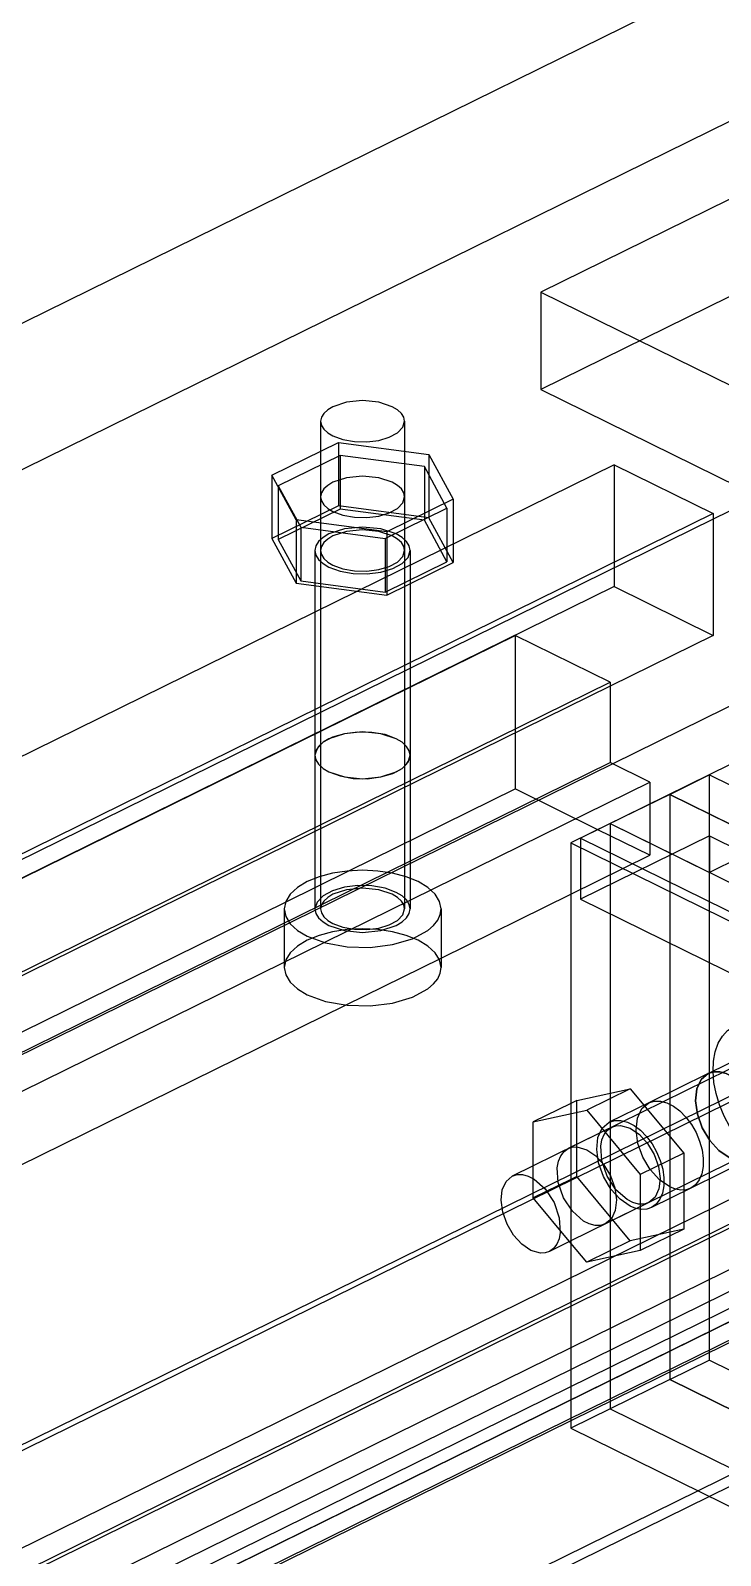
# Model space of a CAD drawing. Header units: millimetres. Extents: x 8 to 412, y 8 to 289.
# Drawn here: x 145.74 to 163.92, y 201.87 to 242.08 of the extents above; entities that cross this region are included whole.
import ezdxf

# ---------------------------------------------------------------- set-up
doc = ezdxf.new("R2010")
doc.units = ezdxf.units.MM
doc.layers.add('HIDDEN', color=8, linetype='Continuous')
doc.layers.add('OUTLINE', color=7, linetype='Continuous')

msp = doc.modelspace()

# ---------------------------------------------------------------- linework, layer by layer
at = {"layer": 'HIDDEN'}
for points in [[(159.19, 235.185), (167.286, 231.2)], [(155.598, 231.778), (155.577, 231.885), (155.514, 231.987), (155.411, 232.081), (155.273, 232.164), (154.914, 232.282), (154.49, 232.324), (154.066, 232.282), (153.707, 232.164), (153.569, 232.081), (153.466, 231.987), (153.403, 231.885), (153.382, 231.778)], [(153.382, 231.778), (153.403, 231.672), (153.466, 231.569), (153.569, 231.475), (153.707, 231.392)], [(153.382, 231.778), (153.382, 218.921)], [(153.707, 231.392), (153.968, 231.297), (154.274, 231.243), (154.599, 231.235), (154.914, 231.274), (155.193, 231.356), (155.411, 231.475), (155.55, 231.62), (155.598, 231.778)], [(155.598, 231.778), (155.598, 218.921)], [(152.101, 230.358), (153.85, 231.219)], [(153.85, 231.219), (156.239, 230.903)], [(153.85, 231.219), (153.85, 229.547)], [(153.894, 230.88), (152.266, 230.079)], [(156.118, 230.587), (153.894, 230.88)], [(153.894, 230.88), (153.894, 229.466)], [(156.239, 230.903), (156.879, 229.727)], [(156.239, 230.903), (156.239, 229.232)], [(210.895, 230.557), (111.664, 181.698)], [(156.714, 229.492), (156.118, 230.587)], [(156.118, 230.587), (156.118, 229.173)], [(152.741, 229.181), (152.101, 230.358)], [(152.101, 230.358), (152.101, 228.686)], [(152.266, 230.079), (152.266, 228.664)], [(152.266, 230.079), (152.862, 228.983)], [(155.598, 229.785), (155.577, 229.892), (155.514, 229.994), (155.411, 230.088), (155.273, 230.171), (154.914, 230.289), (154.49, 230.331), (154.066, 230.289), (153.707, 230.171), (153.569, 230.088), (153.466, 229.994), (153.403, 229.892), (153.382, 229.785)], [(153.382, 229.785), (153.403, 229.679), (153.466, 229.576), (153.569, 229.482), (153.707, 229.399)], [(153.382, 229.785), (153.382, 228.371)], [(153.707, 229.399), (153.968, 229.304), (154.274, 229.25), (154.599, 229.242), (154.914, 229.281), (155.193, 229.364), (155.411, 229.482), (155.55, 229.627), (155.598, 229.785)], [(156.879, 229.727), (155.13, 228.866)], [(155.598, 229.785), (155.598, 228.371)], [(156.879, 229.727), (156.879, 228.056)], [(163.734, 229.348), (109.418, 202.605)], [(153.85, 229.547), (152.101, 228.686)], [(153.894, 229.466), (152.266, 228.664)], [(156.239, 229.232), (153.85, 229.547)], [(156.118, 229.173), (153.894, 229.466)], [(155.086, 228.69), (156.714, 229.492)], [(156.879, 228.056), (156.239, 229.232)], [(156.714, 229.492), (156.714, 228.077)], [(163.734, 229.194), (113.753, 204.585)], [(155.13, 228.866), (152.741, 229.181)], [(152.741, 229.181), (152.741, 227.51)], [(152.862, 228.983), (152.862, 227.569)], [(152.862, 228.983), (155.086, 228.69)], [(155.746, 228.371), (155.721, 228.491), (155.65, 228.607), (155.534, 228.714), (155.378, 228.808), (154.971, 228.942), (154.49, 228.989), (154.009, 228.942), (153.602, 228.808), (153.446, 228.714), (153.33, 228.607), (153.258, 228.491), (153.234, 228.371)], [(155.598, 228.371), (155.577, 228.477), (155.514, 228.58), (155.411, 228.674), (155.273, 228.757), (154.914, 228.875), (154.49, 228.916), (154.066, 228.875), (153.707, 228.757), (153.569, 228.674), (153.466, 228.58), (153.403, 228.477), (153.382, 228.371)], [(155.13, 228.866), (155.13, 227.195)], [(156.714, 228.077), (156.118, 229.173)], [(152.101, 228.686), (152.741, 227.51)], [(152.266, 228.664), (152.862, 227.569)], [(155.086, 228.69), (155.086, 227.276)], [(153.234, 228.371), (153.258, 228.25), (153.33, 228.134), (153.446, 228.027), (153.602, 227.934)], [(153.234, 228.371), (153.234, 222.971)], [(153.382, 228.371), (153.403, 228.264), (153.466, 228.162), (153.569, 228.068), (153.707, 227.985)], [(153.602, 227.934), (153.898, 227.826), (154.245, 227.765), (154.613, 227.756), (154.971, 227.8), (155.287, 227.893), (155.534, 228.027), (155.692, 228.191), (155.746, 228.371)], [(153.707, 227.985), (153.968, 227.89), (154.274, 227.836), (154.599, 227.828), (154.914, 227.867), (155.193, 227.949), (155.411, 228.068), (155.55, 228.213), (155.598, 228.371)], [(155.086, 227.276), (156.714, 228.077)], [(155.13, 227.195), (156.879, 228.056)], [(155.746, 228.371), (155.746, 222.971)], [(152.741, 227.51), (155.13, 227.195)], [(152.862, 227.569), (155.086, 227.276)], [(161.018, 224.796), (109.418, 199.39)], [(111.403, 200.47), (161.018, 224.899)], [(155.746, 222.971), (155.721, 223.091), (155.65, 223.207), (155.534, 223.314), (155.378, 223.408), (154.971, 223.542), (154.49, 223.589), (154.009, 223.542), (153.602, 223.408), (153.446, 223.314), (153.33, 223.207), (153.258, 223.091), (153.234, 222.971)], [(155.378, 223.408), (155.082, 223.516), (154.735, 223.577), (154.367, 223.586), (154.009, 223.542), (153.693, 223.449), (153.446, 223.314), (153.288, 223.15), (153.234, 222.971)], [(155.746, 222.971), (155.721, 223.091), (155.65, 223.207), (155.534, 223.314), (155.378, 223.408)], [(111.403, 198.349), (161.018, 222.778)], [(182.693, 223.099), (129.421, 196.87)], [(153.234, 222.971), (153.258, 222.85), (153.33, 222.734), (153.446, 222.627), (153.602, 222.534)], [(153.234, 222.971), (153.258, 222.85), (153.33, 222.734), (153.446, 222.627), (153.602, 222.534), (154.009, 222.4), (154.49, 222.353), (154.971, 222.4), (155.378, 222.534), (155.534, 222.627), (155.65, 222.734), (155.721, 222.85), (155.746, 222.971)], [(153.234, 222.971), (153.234, 218.921)], [(153.602, 222.534), (153.898, 222.426), (154.245, 222.364), (154.613, 222.355), (154.971, 222.4), (155.287, 222.493), (155.534, 222.627), (155.692, 222.791), (155.746, 222.971)], [(155.746, 222.971), (155.746, 218.921)], [(161.084, 222.746), (113.753, 199.442)], [(163.623, 222.453), (160.235, 220.785)], [(112.447, 197.834), (162.063, 222.264)], [(202.017, 222.328), (163.636, 203.431)], [(162.063, 221.685), (162.063, 220.335)], [(162.585, 221.942), (165.197, 220.656)], [(180.342, 213.199), (162.585, 221.942)], [(179.716, 221.479), (125.399, 194.736)], [(161.018, 221.171), (163.63, 219.885)], [(161.018, 221.171), (178.776, 212.428)], [(163.63, 220.849), (160.235, 219.178)], [(160.235, 220.785), (160.235, 219.178)], [(160.235, 220.785), (172.77, 214.613)], [(162.063, 220.335), (160.692, 221.01)], [(163.63, 220.849), (163.63, 219.885)], [(163.63, 220.849), (165.301, 220.026)], [(159.98, 220.66), (177.738, 211.917)], [(165.197, 220.656), (163.63, 219.885)], [(182.327, 220.194), (128.011, 193.45)], [(159.98, 219.31), (162.063, 220.335)], [(152.455, 219.101), (154.123, 219.923)], [(155.378, 219.358), (155.082, 219.466), (154.735, 219.527), (154.367, 219.536), (154.009, 219.492), (153.693, 219.399), (153.446, 219.264), (153.288, 219.1), (153.234, 218.921)], [(155.598, 218.921), (155.577, 219.027), (155.514, 219.129), (155.411, 219.224), (155.273, 219.306), (154.914, 219.425), (154.49, 219.466), (154.066, 219.425), (153.707, 219.306), (153.569, 219.224), (153.466, 219.129), (153.403, 219.027), (153.382, 218.921)], [(155.746, 218.921), (155.721, 219.041), (155.65, 219.157), (155.534, 219.264), (155.378, 219.358)], [(160.235, 219.178), (172.77, 213.006)], [(152.422, 218.921), (152.462, 218.722), (152.579, 218.531), (152.77, 218.355), (153.028, 218.201)], [(153.028, 218.201), (153.515, 218.023), (154.087, 217.922), (154.693, 217.907), (155.281, 217.98), (155.802, 218.134), (156.21, 218.355), (156.36, 218.485), (156.469, 218.625), (156.536, 218.771), (156.558, 218.921)], [(153.234, 218.921), (153.258, 218.8), (153.33, 218.684), (153.446, 218.577), (153.602, 218.483), (154.009, 218.349), (154.49, 218.302), (154.971, 218.349), (155.378, 218.483), (155.534, 218.577), (155.65, 218.684), (155.721, 218.8), (155.746, 218.921)], [(153.382, 218.921), (153.403, 218.814), (153.466, 218.712), (153.569, 218.618), (153.707, 218.535)], [(153.707, 218.535), (153.968, 218.44), (154.274, 218.386), (154.599, 218.378), (154.914, 218.417), (155.193, 218.499), (155.411, 218.618), (155.55, 218.762), (155.598, 218.921)], [(179.716, 218.265), (127.619, 192.614)], [(182.693, 217.956), (129.421, 191.727)], [(154.039, 216.384), (156.558, 217.625)], [(177.209, 216.928), (127.724, 192.563)], [(182.327, 216.979), (128.011, 190.236)], [(179.716, 215.693), (130.1, 191.264)], [(176.164, 215.321), (159.98, 207.352)], [(177.209, 214.806), (127.593, 190.377)], [(164.701, 214.961), (158.988, 212.149)], [(163.597, 214.583), (164.635, 215.094)], [(163.597, 214.583), (162.031, 213.811)], [(164.152, 212.363), (163.883, 212.548), (163.639, 212.817), (163.443, 213.148), (163.314, 213.507), (163.265, 213.861), (163.299, 214.178), (163.413, 214.426), (163.597, 214.583)], [(163.597, 214.583), (163.413, 214.426), (163.299, 214.178), (163.265, 213.861), (163.314, 213.507), (163.443, 213.148), (163.639, 212.817), (163.883, 212.548), (164.152, 212.363)], [(163.597, 214.583), (163.743, 214.628), (163.905, 214.628), (164.076, 214.583), (164.25, 214.494), (164.42, 214.366), (164.58, 214.203), (164.724, 214.011), (164.845, 213.798), (164.94, 213.571), (165.005, 213.341), (165.037, 213.114), (165.034, 212.901), (164.998, 212.709), (164.93, 212.546), (164.831, 212.418), (164.707, 212.33)], [(164.707, 212.33), (164.831, 212.418), (164.93, 212.546), (164.998, 212.709), (165.034, 212.901), (165.037, 213.114), (165.005, 213.341), (164.94, 213.571), (164.845, 213.798), (164.724, 214.011), (164.58, 214.203), (164.42, 214.366), (164.25, 214.494), (164.076, 214.583), (163.905, 214.628), (163.743, 214.628), (163.597, 214.583)], [(160.137, 213.87), (161.547, 214.178)], [(161.547, 214.178), (160.398, 213.612)], [(161.547, 214.178), (162.957, 212.482)], [(158.988, 213.304), (160.398, 213.612)], [(160.137, 213.87), (159.98, 213.793)], [(160.137, 211.866), (160.137, 213.87)], [(160.398, 213.612), (161.808, 211.916)], [(162.031, 213.811), (160.993, 213.3)], [(162.585, 211.592), (162.316, 211.776), (162.072, 212.046), (161.876, 212.376), (161.747, 212.736), (161.698, 213.09), (161.732, 213.406), (161.846, 213.655), (162.031, 213.811)], [(162.585, 211.592), (162.316, 211.776), (162.072, 212.046), (161.876, 212.376), (161.747, 212.736), (161.698, 213.09), (161.732, 213.406), (161.846, 213.655), (162.031, 213.811)], [(162.031, 213.811), (162.176, 213.856), (162.338, 213.856), (162.509, 213.811), (162.683, 213.723), (162.854, 213.594), (163.013, 213.431), (163.157, 213.239), (163.279, 213.026), (163.373, 212.8), (163.438, 212.569), (163.47, 212.343), (163.468, 212.13), (163.432, 211.938), (163.363, 211.775), (163.264, 211.647), (163.14, 211.558)], [(162.031, 213.811), (162.176, 213.856), (162.338, 213.856), (162.509, 213.811), (162.683, 213.723), (162.854, 213.594), (163.013, 213.431), (163.157, 213.239), (163.279, 213.026), (163.373, 212.8), (163.438, 212.569), (163.47, 212.343), (163.468, 212.13), (163.432, 211.938), (163.363, 211.775), (163.264, 211.647), (163.14, 211.558)], [(161.058, 213.168), (159.909, 212.602)], [(176.164, 213.392), (159.98, 205.424)], [(161.547, 211.081), (161.278, 211.265), (161.034, 211.535), (160.838, 211.865), (160.709, 212.224), (160.66, 212.579), (160.694, 212.895), (160.808, 213.143), (160.993, 213.3)], [(162.037, 211.18), (161.908, 211.14), (161.765, 211.14), (161.614, 211.18), (161.461, 211.258), (161.169, 211.515), (160.935, 211.872), (160.795, 212.276), (160.769, 212.664), (160.8, 212.833), (160.861, 212.977), (160.948, 213.09), (161.058, 213.168)], [(160.993, 213.3), (161.138, 213.345), (161.3, 213.345), (161.471, 213.3), (161.645, 213.212), (161.816, 213.083), (161.975, 212.92), (162.119, 212.728), (162.241, 212.515), (162.335, 212.289), (162.4, 212.058), (162.432, 211.832), (162.43, 211.619), (162.394, 211.427), (162.325, 211.264), (162.226, 211.135), (162.102, 211.047)], [(161.058, 213.168), (161.167, 213.204), (161.288, 213.211), (161.547, 213.138)], [(161.547, 213.138), (161.785, 212.975), (162, 212.737), (162.173, 212.446), (162.286, 212.129), (162.33, 211.816), (162.3, 211.537), (162.199, 211.318), (162.037, 211.18)], [(165.679, 212.973), (159.944, 210.15)], [(160.888, 210.614), (160.759, 210.574), (160.616, 210.574), (160.465, 210.614), (160.312, 210.692), (160.02, 210.949), (159.786, 211.307), (159.646, 211.71), (159.62, 212.098), (159.651, 212.267), (159.712, 212.411), (159.799, 212.524), (159.909, 212.602)], [(159.909, 212.602), (160.018, 212.638), (160.139, 212.646), (160.398, 212.572)], [(160.398, 212.572), (160.636, 212.41), (160.851, 212.172), (161.024, 211.88), (161.137, 211.563), (161.181, 211.25), (161.151, 210.971), (161.05, 210.752), (160.888, 210.614)], [(162.957, 212.482), (161.808, 211.916)], [(162.957, 212.482), (162.957, 210.477)], [(164.707, 212.33), (163.14, 211.558)], [(158.433, 211.875), (158.562, 211.915), (158.705, 211.915), (158.856, 211.875), (159.009, 211.797), (159.301, 211.54), (159.535, 211.183), (159.675, 210.779), (159.701, 210.392), (159.67, 210.222), (159.609, 210.078), (159.522, 209.965), (159.412, 209.888)], [(161.808, 211.916), (161.808, 209.912)], [(160.137, 211.866), (159.98, 211.789)], [(161.547, 210.169), (160.137, 211.866)], [(163.14, 211.558), (162.102, 211.047)], [(163.14, 211.558), (163.016, 211.517), (162.879, 211.509), (162.734, 211.534), (162.585, 211.592)], [(163.14, 211.558), (163.016, 211.517), (162.879, 211.509), (162.734, 211.534), (162.585, 211.592)], [(179.716, 211.643), (163.336, 203.578)], [(162.037, 211.18), (160.888, 210.614)], [(162.102, 211.047), (161.978, 211.006), (161.841, 210.998), (161.696, 211.023), (161.547, 211.081)], [(162.957, 210.477), (161.547, 210.169)], [(162.957, 210.477), (161.808, 209.912)], [(160.398, 209.604), (159.98, 210.106)], [(161.547, 210.169), (160.398, 209.604)], [(161.808, 209.912), (160.398, 209.604)]]:
    msp.add_lwpolyline(points, dxfattribs=at)
at = {"layer": 'OUTLINE'}
for points in [[(174.336, 248.557), (75.105, 199.699)], [(174.336, 244.7), (75.105, 195.841)], [(169.636, 240.328), (159.19, 235.185)], [(169.636, 237.757), (159.19, 232.614)], [(159.19, 235.185), (159.19, 232.614)], [(159.19, 232.614), (167.286, 228.628)], [(161.123, 230.634), (106.807, 203.89)], [(161.123, 230.634), (163.734, 229.348)], [(161.123, 230.634), (161.123, 227.419)], [(164.935, 229.785), (163.734, 229.194)], [(163.734, 229.348), (163.734, 226.134)], [(161.123, 227.419), (106.807, 200.676)], [(161.123, 227.419), (163.734, 226.134)], [(108.896, 201.704), (158.511, 226.134)], [(161.018, 224.899), (158.511, 226.134)], [(158.511, 226.134), (158.511, 222.084)], [(163.734, 226.134), (161.018, 224.796)], [(167.025, 225.671), (161.084, 222.746)], [(161.018, 224.899), (161.018, 222.778)], [(168.069, 224.642), (163.623, 222.453)], [(162.063, 222.264), (161.018, 222.778)], [(162.585, 221.942), (163.623, 222.453)], [(173.031, 217.821), (163.623, 222.453)], [(163.623, 222.453), (163.623, 207.024)], [(154.123, 219.923), (158.511, 222.084)], [(160.692, 221.01), (158.511, 222.084)], [(162.063, 222.264), (162.063, 221.685)], [(162.585, 221.942), (161.018, 221.171)], [(162.585, 221.942), (162.585, 206.513)], [(162.585, 221.942), (162.585, 206.513)], [(161.018, 221.171), (159.98, 220.66)], [(161.018, 221.171), (161.018, 205.742)], [(161.018, 221.171), (161.018, 205.742)], [(159.98, 220.66), (159.98, 205.231)], [(156.558, 218.921), (156.518, 219.119), (156.401, 219.31), (156.21, 219.486), (155.952, 219.641), (155.639, 219.767), (155.281, 219.861), (154.893, 219.919), (154.49, 219.939), (154.087, 219.919), (153.699, 219.861), (153.341, 219.767), (153.028, 219.641), (152.77, 219.486), (152.579, 219.31), (152.462, 219.119), (152.422, 218.921)], [(156.558, 217.625), (159.98, 219.31)], [(114.952, 200.637), (152.455, 219.101)], [(152.422, 218.921), (152.422, 217.378)], [(156.558, 218.921), (156.558, 217.378)], [(156.558, 217.378), (156.518, 217.576), (156.401, 217.767), (156.21, 217.943), (155.952, 218.098), (155.639, 218.224), (155.281, 218.318), (154.893, 218.376), (154.49, 218.396), (154.087, 218.376), (153.699, 218.318), (153.341, 218.224), (153.028, 218.098), (152.77, 217.943), (152.579, 217.767), (152.462, 217.576), (152.422, 217.378)], [(152.422, 217.378), (152.462, 217.179), (152.579, 216.988), (152.77, 216.812), (153.028, 216.658)], [(153.028, 216.658), (153.515, 216.48), (154.087, 216.379), (154.693, 216.364), (155.281, 216.437), (155.802, 216.591), (156.21, 216.812), (156.36, 216.942), (156.469, 217.082), (156.536, 217.228), (156.558, 217.378)], [(117.388, 198.338), (154.039, 216.384)], [(165.19, 212.167), (164.965, 212.299), (164.746, 212.471), (164.538, 212.678), (164.344, 212.915), (164.171, 213.178), (164.022, 213.459), (163.901, 213.752), (163.81, 214.051), (163.752, 214.347), (163.728, 214.635), (163.739, 214.906), (163.784, 215.156), (163.863, 215.377), (163.973, 215.565), (164.112, 215.714), (164.277, 215.823)], [(159.98, 213.793), (158.988, 213.304)], [(158.988, 211.3), (158.988, 213.304)], [(158.988, 212.149), (158.433, 211.875)], [(158.923, 209.917), (158.685, 210.08), (158.47, 210.318), (158.297, 210.609), (158.184, 210.926), (158.14, 211.239), (158.17, 211.518), (158.271, 211.737), (158.433, 211.875)], [(159.98, 211.789), (158.988, 211.3)], [(159.98, 210.106), (158.988, 211.3)], [(159.412, 209.888), (159.303, 209.851), (159.182, 209.844), (158.923, 209.917)], [(159.944, 210.15), (159.412, 209.888)], [(159.98, 207.352), (140.322, 197.673)], [(162.585, 206.513), (163.623, 207.024)], [(181.381, 198.281), (163.623, 207.024)], [(162.585, 206.513), (161.018, 205.742)], [(162.585, 206.513), (180.342, 197.77)], [(180.342, 197.77), (162.585, 206.513)], [(161.018, 205.742), (159.98, 205.231)], [(161.018, 205.742), (178.776, 196.999)], [(161.018, 205.742), (178.776, 196.999)], [(159.98, 205.424), (141.019, 196.088)], [(159.98, 205.231), (177.738, 196.488)], [(163.336, 203.578), (136.189, 190.212)], [(163.636, 203.431), (136.189, 189.917)]]:
    msp.add_lwpolyline(points, dxfattribs=at)

doc.saveas('drawing.dxf')
